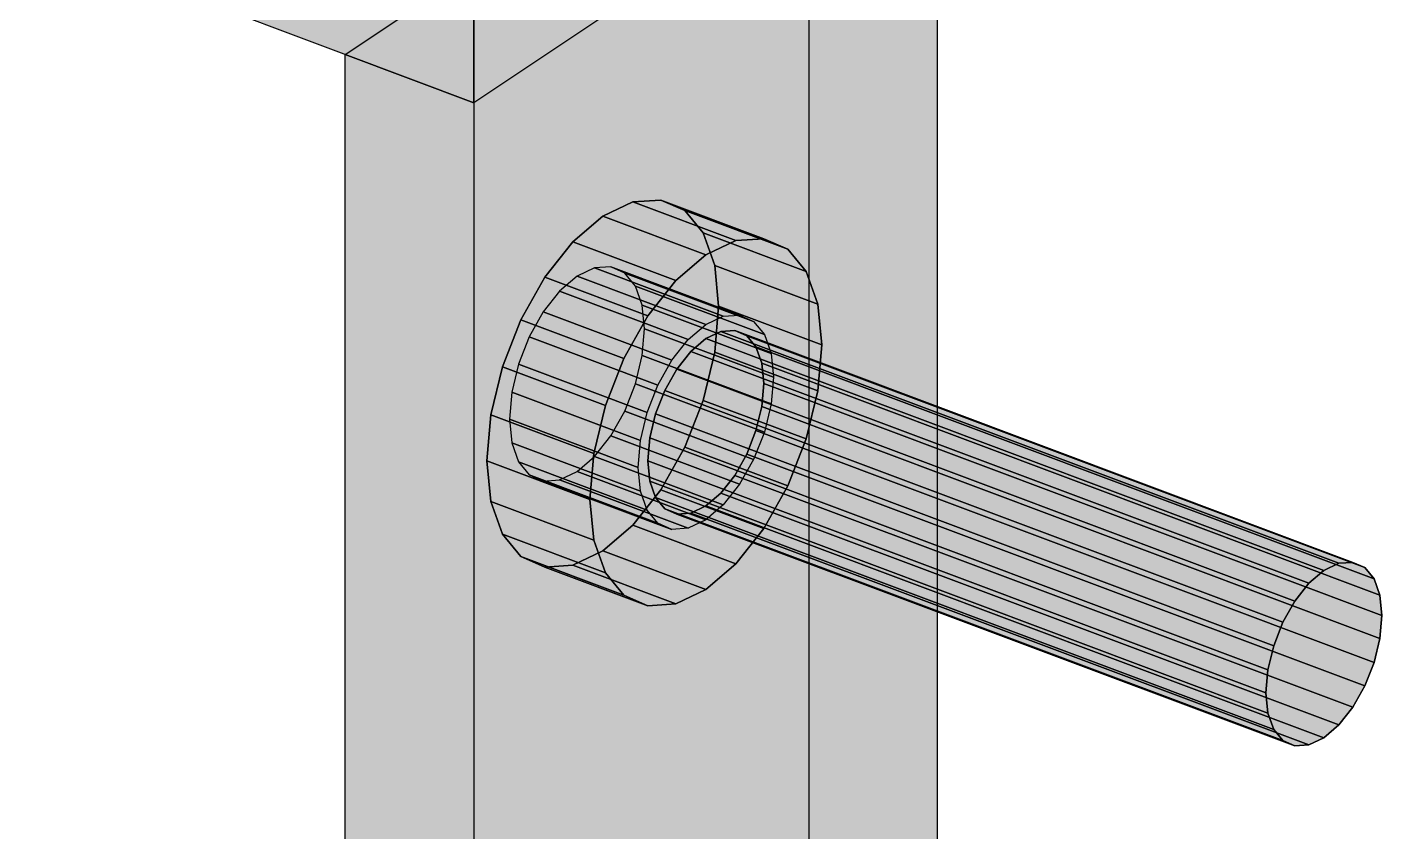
# Model space of a CAD drawing. Header units: millimetres. Extents: x 50 to 612415, y 2 to 4150.
# Drawn here: x 494158.6 to 494213.2, y 2883 to 2915.4 of the extents above; entities that cross this region are included whole.
import ezdxf

# ---------------------------------------------------------------- set-up
doc = ezdxf.new("R2010")
doc.units = ezdxf.units.MM
doc.layers.add('HATCH', color=8, linetype='Continuous', lineweight=9)
doc.layers.add('OUTLINE', color=7, linetype='Continuous', lineweight=25)

msp = doc.modelspace()

# ---------------------------------------------------------------- hatches: boundary and pattern name
at = {"layer": 'HATCH', "true_color": 0xacb1b5}
for points in [[(494176.634, 2912.354), (494114.418, 2935.685), (494114.418, 2941.298), (494176.634, 2917.967)], [(494190.114, 2926.742), (494190.114, 2865.003), (494195.298, 2863.059), (494195.298, 2924.797)], [(494171.449, 2852.56), (494171.449, 2914.298), (494176.634, 2912.354), (494176.634, 2850.616)]]:
    msp.add_hatch(color=253, dxfattribs=at).paths.add_polyline_path(points)
at = {"layer": 'HATCH', "true_color": 0xb7bcc0}
for points in [[(494159.585, 2925.73), (494176.634, 2912.354), (494114.418, 2935.685)], [(494171.449, 2914.298), (494190.114, 2926.742), (494195.298, 2924.797), (494176.634, 2912.354)], [(494159.585, 2925.73), (494160.431, 2925.316), (494176.634, 2912.354)], [(494160.431, 2925.316), (494161.464, 2925.025), (494176.634, 2912.354)], [(494161.464, 2925.025), (494162.611, 2924.878), (494176.634, 2912.354)], [(494162.611, 2924.878), (494195.298, 2924.797), (494176.634, 2912.354)]]:
    msp.add_hatch(color=9, dxfattribs=at).paths.add_polyline_path(points)
at = {"layer": 'HATCH', "true_color": 0xaaafb2}
for points in [[(494195.298, 2924.797), (494176.634, 2912.354), (494176.634, 2917.967), (494195.298, 2930.41)], [(494182.706, 2905.499), (494171.449, 2914.298), (494190.114, 2926.742)], [(494183.139, 2904.973), (494182.706, 2905.499), (494190.114, 2926.742)], [(494183.139, 2901.044), (494190.114, 2926.742), (494190.114, 2865.003)], [(494183.139, 2901.044), (494183.41, 2902.173), (494190.114, 2926.742)], [(494183.41, 2904.207), (494183.139, 2904.973), (494190.114, 2926.742)], [(494183.41, 2902.173), (494183.503, 2903.252), (494190.114, 2926.742)], [(494183.503, 2903.252), (494183.41, 2904.207), (494190.114, 2926.742)], [(494195.298, 2924.797), (494176.634, 2912.354), (494187.891, 2903.554)], [(494195.298, 2924.797), (494187.891, 2903.554), (494188.323, 2903.029)], [(494195.298, 2863.059), (494195.298, 2924.797), (494188.323, 2899.1)], [(494195.298, 2924.797), (494188.595, 2900.229), (494188.323, 2899.1)], [(494195.298, 2924.797), (494188.323, 2903.029), (494188.595, 2902.263)], [(494195.298, 2924.797), (494188.688, 2901.308), (494188.595, 2900.229)], [(494195.298, 2924.797), (494188.595, 2902.263), (494188.688, 2901.308)], [(494178.152, 2900.701), (494171.449, 2852.56), (494171.449, 2914.298)], [(494182.706, 2905.499), (494182.142, 2905.747), (494171.449, 2914.298)], [(494182.142, 2905.747), (494181.486, 2905.702), (494171.449, 2914.298)], [(494181.486, 2905.702), (494180.781, 2905.366), (494171.449, 2914.298)], [(494180.781, 2905.366), (494180.077, 2904.763), (494171.449, 2914.298)], [(494180.077, 2904.763), (494179.42, 2903.932), (494171.449, 2914.298)], [(494179.42, 2903.932), (494178.857, 2902.932), (494171.449, 2914.298)], [(494178.424, 2901.83), (494178.152, 2900.701), (494171.449, 2914.298)], [(494178.857, 2902.932), (494178.424, 2901.83), (494171.449, 2914.298)], [(494176.634, 2912.354), (494176.634, 2850.616), (494183.337, 2898.757)], [(494176.634, 2912.354), (494187.327, 2903.803), (494187.891, 2903.554)], [(494176.634, 2912.354), (494186.67, 2903.758), (494187.327, 2903.803)], [(494176.634, 2912.354), (494185.966, 2903.422), (494186.67, 2903.758)], [(494176.634, 2912.354), (494185.261, 2902.818), (494185.966, 2903.422)], [(494176.634, 2912.354), (494184.605, 2901.988), (494185.261, 2902.818)], [(494176.634, 2912.354), (494184.041, 2900.988), (494184.605, 2901.988)], [(494176.634, 2912.354), (494183.337, 2898.757), (494183.609, 2899.886)], [(494176.634, 2912.354), (494183.609, 2899.886), (494184.041, 2900.988)], [(494181.818, 2907.784), (494183.026, 2908.359), (494185.859, 2900.375)], [(494183.026, 2908.359), (494184.151, 2908.437), (494185.859, 2900.375)], [(494184.151, 2908.437), (494185.118, 2908.011), (494185.859, 2900.375)], [(494180.61, 2906.749), (494181.818, 2907.784), (494185.859, 2900.375)], [(494185.118, 2908.011), (494185.859, 2907.11), (494185.859, 2900.375)], [(494179.485, 2905.326), (494180.61, 2906.749), (494185.859, 2900.375)], [(494185.859, 2907.11), (494186.325, 2905.796), (494185.859, 2900.375)], [(494190.007, 2898.82), (494187.174, 2906.804), (494185.966, 2906.228)], [(494190.007, 2898.82), (494188.299, 2906.881), (494187.174, 2906.804)], [(494190.007, 2898.82), (494189.265, 2906.455), (494188.299, 2906.881)], [(494190.007, 2898.82), (494185.966, 2906.228), (494184.758, 2905.194)], [(494190.007, 2898.82), (494190.007, 2905.555), (494189.265, 2906.455)], [(494186.325, 2905.796), (494186.484, 2904.159), (494185.859, 2900.375)], [(494190.007, 2898.82), (494190.473, 2904.241), (494190.007, 2905.555)], [(494178.519, 2903.611), (494179.485, 2905.326), (494185.859, 2900.375)], [(494190.007, 2898.82), (494184.758, 2905.194), (494183.633, 2903.77)], [(494186.484, 2904.159), (494186.325, 2902.31), (494185.859, 2900.375)], [(494190.007, 2898.82), (494190.632, 2902.604), (494190.473, 2904.241)], [(494177.777, 2901.722), (494178.519, 2903.611), (494185.859, 2900.375)], [(494190.007, 2898.82), (494183.633, 2903.77), (494182.666, 2902.056)], [(494185.362, 2902.343), (494185.966, 2902.861), (494187.986, 2899.156)], [(494185.966, 2902.861), (494186.57, 2903.148), (494187.986, 2899.156)], [(494186.57, 2903.148), (494187.132, 2903.187), (494187.986, 2899.156)], [(494187.132, 2903.187), (494187.616, 2902.974), (494187.986, 2899.156)], [(494187.616, 2902.974), (494187.986, 2902.524), (494187.986, 2899.156)], [(494184.799, 2901.632), (494185.362, 2902.343), (494187.986, 2899.156)], [(494187.986, 2902.524), (494188.22, 2901.867), (494187.986, 2899.156)], [(494190.007, 2898.82), (494190.473, 2900.755), (494190.632, 2902.604)], [(494177.311, 2899.787), (494177.777, 2901.722), (494185.859, 2900.375)], [(494190.007, 2898.82), (494182.666, 2902.056), (494181.925, 2900.167)], [(494188.22, 2901.867), (494188.299, 2901.048), (494187.986, 2899.156)], [(494184.316, 2900.774), (494184.799, 2901.632), (494187.986, 2899.156)], [(494178.152, 2900.701), (494178.059, 2899.623), (494171.449, 2852.56)], [(494182.706, 2899.942), (494183.139, 2901.044), (494190.114, 2865.003)], [(494183.945, 2899.83), (494184.316, 2900.774), (494187.986, 2899.156)], [(494188.299, 2901.048), (494188.22, 2900.124), (494187.986, 2899.156)], [(494177.311, 2896.301), (494177.152, 2897.938), (494185.859, 2900.375)], [(494177.152, 2897.938), (494177.311, 2899.787), (494185.859, 2900.375)], [(494177.777, 2894.987), (494177.311, 2896.301), (494185.859, 2900.375)], [(494178.519, 2894.086), (494177.777, 2894.987), (494185.859, 2900.375)], [(494179.485, 2893.66), (494178.519, 2894.086), (494185.859, 2900.375)], [(494180.61, 2893.738), (494179.485, 2893.66), (494185.859, 2900.375)], [(494181.818, 2894.313), (494180.61, 2893.738), (494185.859, 2900.375)], [(494190.007, 2898.82), (494181.925, 2900.167), (494181.459, 2898.231)], [(494183.026, 2895.348), (494181.818, 2894.313), (494185.859, 2900.375)], [(494184.151, 2896.771), (494183.026, 2895.348), (494185.859, 2900.375)], [(494185.118, 2898.486), (494184.151, 2896.771), (494185.859, 2900.375)], [(494171.449, 2852.56), (494178.059, 2899.623), (494178.152, 2898.668)], [(494182.142, 2898.942), (494182.706, 2899.942), (494190.114, 2865.003)], [(494183.712, 2898.862), (494183.945, 2899.83), (494187.986, 2899.156)], [(494183.712, 2897.119), (494183.633, 2897.938), (494187.986, 2899.156)], [(494183.633, 2897.938), (494183.712, 2898.862), (494187.986, 2899.156)], [(494183.945, 2896.462), (494183.712, 2897.119), (494187.986, 2899.156)], [(494184.316, 2896.012), (494183.945, 2896.462), (494187.986, 2899.156)], [(494184.799, 2895.799), (494184.316, 2896.012), (494187.986, 2899.156)], [(494185.362, 2895.838), (494184.799, 2895.799), (494187.986, 2899.156)], [(494185.966, 2896.126), (494185.362, 2895.838), (494187.986, 2899.156)], [(494186.57, 2896.643), (494185.966, 2896.126), (494187.986, 2899.156)], [(494187.132, 2897.354), (494186.57, 2896.643), (494187.986, 2899.156)], [(494187.616, 2898.212), (494187.132, 2897.354), (494187.986, 2899.156)], [(494195.298, 2863.059), (494188.323, 2899.1), (494187.891, 2897.998)], [(494178.059, 2870.437), (494171.449, 2852.56), (494178.152, 2898.668)], [(494176.634, 2850.616), (494183.244, 2897.678), (494183.337, 2898.757)], [(494178.152, 2871.516), (494178.059, 2870.437), (494178.152, 2898.668)], [(494183.41, 2875.022), (494183.139, 2875.788), (494178.152, 2898.668)], [(494183.139, 2875.788), (494182.706, 2876.313), (494178.152, 2898.668)], [(494182.706, 2876.313), (494182.142, 2876.562), (494178.152, 2898.668)], [(494182.142, 2876.562), (494181.486, 2876.517), (494178.152, 2898.668)], [(494181.486, 2876.517), (494180.781, 2876.181), (494178.152, 2898.668)], [(494180.781, 2876.181), (494180.077, 2875.577), (494178.152, 2898.668)], [(494180.077, 2875.577), (494179.42, 2874.747), (494178.152, 2898.668)], [(494179.42, 2874.747), (494178.857, 2873.747), (494178.152, 2898.668)], [(494178.424, 2872.645), (494178.152, 2871.516), (494178.152, 2898.668)], [(494178.857, 2873.747), (494178.424, 2872.645), (494178.152, 2898.668)], [(494183.41, 2875.022), (494178.152, 2898.668), (494178.424, 2897.901)], [(494190.007, 2898.82), (494181.3, 2896.382), (494181.459, 2894.745)], [(494190.007, 2898.82), (494181.459, 2898.231), (494181.3, 2896.382)], [(494190.007, 2898.82), (494181.459, 2894.745), (494181.925, 2893.432)], [(494181.486, 2898.112), (494182.142, 2898.942), (494190.114, 2865.003)], [(494190.007, 2898.82), (494181.925, 2893.432), (494182.666, 2892.531)], [(494190.007, 2898.82), (494182.666, 2892.531), (494183.633, 2892.105)], [(494190.007, 2898.82), (494183.633, 2892.105), (494184.758, 2892.182)], [(494190.007, 2898.82), (494184.758, 2892.182), (494185.966, 2892.758)], [(494190.007, 2898.82), (494185.966, 2892.758), (494187.174, 2893.793)], [(494190.007, 2898.82), (494187.174, 2893.793), (494188.299, 2895.216)], [(494190.007, 2898.82), (494188.299, 2895.216), (494189.265, 2896.93)], [(494183.41, 2875.022), (494178.424, 2897.901), (494178.857, 2897.376)], [(494180.781, 2897.509), (494181.486, 2898.112), (494190.114, 2865.003)], [(494195.298, 2863.059), (494187.891, 2897.998), (494187.327, 2896.998)], [(494183.337, 2896.723), (494183.244, 2897.678), (494176.634, 2850.616)], [(494183.41, 2875.022), (494178.857, 2897.376), (494190.114, 2865.003)], [(494178.857, 2897.376), (494179.42, 2897.128), (494190.114, 2865.003)], [(494180.077, 2897.173), (494180.781, 2897.509), (494190.114, 2865.003)], [(494179.42, 2897.128), (494180.077, 2897.173), (494190.114, 2865.003)], [(494195.298, 2863.059), (494187.327, 2896.998), (494186.67, 2896.168)], [(494183.337, 2896.723), (494176.634, 2850.616), (494183.244, 2868.493)], [(494183.337, 2896.723), (494183.244, 2868.493), (494183.337, 2869.572)], [(494183.337, 2896.723), (494188.323, 2873.844), (494188.595, 2873.077)], [(494183.337, 2896.723), (494187.891, 2874.369), (494188.323, 2873.844)], [(494183.337, 2896.723), (494187.327, 2874.618), (494187.891, 2874.369)], [(494183.337, 2896.723), (494186.67, 2874.572), (494187.327, 2874.618)], [(494183.337, 2896.723), (494185.966, 2874.237), (494186.67, 2874.572)], [(494183.337, 2896.723), (494185.261, 2873.633), (494185.966, 2874.237)], [(494183.337, 2896.723), (494184.605, 2872.803), (494185.261, 2873.633)], [(494183.337, 2896.723), (494184.041, 2871.803), (494184.605, 2872.803)], [(494183.337, 2896.723), (494183.337, 2869.572), (494183.609, 2870.701)], [(494183.337, 2896.723), (494183.609, 2870.701), (494184.041, 2871.803)], [(494183.609, 2895.957), (494183.337, 2896.723), (494188.595, 2873.077)], [(494184.041, 2895.432), (494183.609, 2895.957), (494188.595, 2873.077)], [(494195.298, 2863.059), (494186.67, 2896.168), (494185.966, 2895.564)], [(494195.298, 2863.059), (494184.041, 2895.432), (494188.595, 2873.077)], [(494195.298, 2863.059), (494184.605, 2895.183), (494184.041, 2895.432)], [(494195.298, 2863.059), (494185.261, 2895.229), (494184.605, 2895.183)], [(494195.298, 2863.059), (494185.966, 2895.564), (494185.261, 2895.229)], [(494212.873, 2889.824), (494210.852, 2893.528), (494210.248, 2893.011)], [(494212.873, 2889.824), (494211.456, 2893.816), (494210.852, 2893.528)], [(494212.873, 2889.824), (494212.019, 2893.855), (494211.456, 2893.816)], [(494212.873, 2889.824), (494212.502, 2893.642), (494212.019, 2893.855)], [(494212.873, 2889.824), (494212.873, 2893.191), (494212.502, 2893.642)], [(494212.873, 2889.824), (494210.248, 2893.011), (494209.686, 2892.299)], [(494212.873, 2889.824), (494213.106, 2892.535), (494212.873, 2893.191)], [(494212.873, 2889.824), (494213.185, 2891.716), (494213.106, 2892.535)], [(494212.873, 2889.824), (494209.686, 2892.299), (494209.203, 2891.442)], [(494212.873, 2889.824), (494209.203, 2891.442), (494208.832, 2890.497)], [(494212.873, 2889.824), (494213.106, 2890.792), (494213.185, 2891.716)], [(494212.873, 2889.824), (494208.832, 2890.497), (494208.599, 2889.53)], [(494212.873, 2889.824), (494208.519, 2888.605), (494208.599, 2887.787)], [(494212.873, 2889.824), (494208.599, 2889.53), (494208.519, 2888.605)], [(494212.873, 2889.824), (494208.599, 2887.787), (494208.832, 2887.13)], [(494212.873, 2889.824), (494208.832, 2887.13), (494209.203, 2886.68)], [(494212.873, 2889.824), (494209.203, 2886.68), (494209.686, 2886.467)], [(494212.873, 2889.824), (494209.686, 2886.467), (494210.248, 2886.505)], [(494212.873, 2889.824), (494210.248, 2886.505), (494210.852, 2886.793)], [(494212.873, 2889.824), (494210.852, 2886.793), (494211.456, 2887.31)], [(494212.873, 2889.824), (494211.456, 2887.31), (494212.019, 2888.022)], [(494212.873, 2889.824), (494212.019, 2888.022), (494212.502, 2888.879)]]:
    msp.add_hatch(color=253, dxfattribs=at).paths.add_polyline_path(points)
at = {"layer": 'HATCH', "true_color": 0xb5bbbf}
for points in [[(494183.026, 2908.359), (494181.818, 2907.784), (494185.966, 2906.228), (494187.174, 2906.804)], [(494181.486, 2905.702), (494180.781, 2905.366), (494185.966, 2903.422), (494186.67, 2903.758)], [(494186.57, 2903.148), (494185.966, 2902.861), (494210.852, 2893.528), (494211.456, 2893.816)], [(494180.077, 2897.173), (494180.781, 2897.509), (494185.966, 2895.564), (494185.261, 2895.229)], [(494185.362, 2895.838), (494185.966, 2896.126), (494210.852, 2886.793), (494210.248, 2886.505)], [(494180.61, 2893.738), (494181.818, 2894.313), (494185.966, 2892.758), (494184.758, 2892.182)]]:
    msp.add_hatch(color=9, dxfattribs=at).paths.add_polyline_path(points)
at = {"layer": 'HATCH', "true_color": 0xb2b7bb}
for points in [[(494184.151, 2908.437), (494183.026, 2908.359), (494187.174, 2906.804), (494188.299, 2906.881)], [(494182.142, 2905.747), (494181.486, 2905.702), (494186.67, 2903.758), (494187.327, 2903.803)], [(494187.132, 2903.187), (494186.57, 2903.148), (494211.456, 2893.816), (494212.019, 2893.855)], [(494179.42, 2897.128), (494180.077, 2897.173), (494185.261, 2895.229), (494184.605, 2895.183)], [(494184.799, 2895.799), (494185.362, 2895.838), (494210.248, 2886.505), (494209.686, 2886.467)], [(494179.485, 2893.66), (494180.61, 2893.738), (494184.758, 2892.182), (494183.633, 2892.105)]]:
    msp.add_hatch(color=9, dxfattribs=at).paths.add_polyline_path(points)
at = {"layer": 'HATCH', "true_color": 0xadb2b6}
for points in [[(494185.118, 2908.011), (494184.151, 2908.437), (494188.299, 2906.881), (494189.265, 2906.455)], [(494182.706, 2905.499), (494182.142, 2905.747), (494187.327, 2903.803), (494187.891, 2903.554)], [(494187.616, 2902.974), (494187.132, 2903.187), (494212.019, 2893.855), (494212.502, 2893.642)], [(494178.857, 2897.376), (494179.42, 2897.128), (494184.605, 2895.183), (494184.041, 2895.432)], [(494184.316, 2896.012), (494184.799, 2895.799), (494209.686, 2886.467), (494209.203, 2886.68)], [(494178.519, 2894.086), (494179.485, 2893.66), (494183.633, 2892.105), (494182.666, 2892.531)]]:
    msp.add_hatch(color=253, dxfattribs=at).paths.add_polyline_path(points)
at = {"layer": 'HATCH', "true_color": 0xb8bdc1}
for points in [[(494181.818, 2907.784), (494180.61, 2906.749), (494184.758, 2905.194), (494185.966, 2906.228)], [(494180.781, 2905.366), (494180.077, 2904.763), (494185.261, 2902.818), (494185.966, 2903.422)], [(494185.966, 2902.861), (494185.362, 2902.343), (494210.248, 2893.011), (494210.852, 2893.528)], [(494180.781, 2897.509), (494181.486, 2898.112), (494186.67, 2896.168), (494185.966, 2895.564)], [(494185.966, 2896.126), (494186.57, 2896.643), (494211.456, 2887.31), (494210.852, 2886.793)], [(494181.818, 2894.313), (494183.026, 2895.348), (494187.174, 2893.793), (494185.966, 2892.758)]]:
    msp.add_hatch(color=9, dxfattribs=at).paths.add_polyline_path(points)
at = {"layer": 'HATCH', "true_color": 0xa8adb0}
for points in [[(494185.859, 2907.11), (494185.118, 2908.011), (494189.265, 2906.455), (494190.007, 2905.555)], [(494183.139, 2904.973), (494182.706, 2905.499), (494187.891, 2903.554), (494188.323, 2903.029)], [(494187.986, 2902.524), (494187.616, 2902.974), (494212.502, 2893.642), (494212.873, 2893.191)], [(494178.424, 2897.901), (494178.857, 2897.376), (494184.041, 2895.432), (494183.609, 2895.957)], [(494183.945, 2896.462), (494184.316, 2896.012), (494209.203, 2886.68), (494208.832, 2887.13)], [(494177.777, 2894.987), (494178.519, 2894.086), (494182.666, 2892.531), (494181.925, 2893.432)]]:
    msp.add_hatch(color=253, dxfattribs=at).paths.add_polyline_path(points)
at = {"layer": 'HATCH', "true_color": 0xb9bec2}
for points in [[(494180.61, 2906.749), (494179.485, 2905.326), (494183.633, 2903.77), (494184.758, 2905.194)], [(494180.077, 2904.763), (494179.42, 2903.932), (494184.605, 2901.988), (494185.261, 2902.818)], [(494185.362, 2902.343), (494184.799, 2901.632), (494209.686, 2892.299), (494210.248, 2893.011)], [(494181.486, 2898.112), (494182.142, 2898.942), (494187.327, 2896.998), (494186.67, 2896.168)], [(494186.57, 2896.643), (494187.132, 2897.354), (494212.019, 2888.022), (494211.456, 2887.31)], [(494183.026, 2895.348), (494184.151, 2896.771), (494188.299, 2895.216), (494187.174, 2893.793)]]:
    msp.add_hatch(color=9, dxfattribs=at).paths.add_polyline_path(points)
at = {"layer": 'HATCH', "true_color": 0xa4a9ac}
for points in [[(494186.325, 2905.796), (494185.859, 2907.11), (494190.007, 2905.555), (494190.473, 2904.241)], [(494183.41, 2904.207), (494183.139, 2904.973), (494188.323, 2903.029), (494188.595, 2902.263)], [(494188.22, 2901.867), (494187.986, 2902.524), (494212.873, 2893.191), (494213.106, 2892.535)], [(494178.152, 2898.668), (494178.424, 2897.901), (494183.609, 2895.957), (494183.337, 2896.723)], [(494183.712, 2897.119), (494183.945, 2896.462), (494208.832, 2887.13), (494208.599, 2887.787)], [(494177.311, 2896.301), (494177.777, 2894.987), (494181.925, 2893.432), (494181.459, 2894.745)]]:
    msp.add_hatch(color=253, dxfattribs=at).paths.add_polyline_path(points)
at = {"layer": 'HATCH', "true_color": 0xa9afb2}
for points in [[(494186.484, 2904.159), (494186.325, 2905.796), (494190.473, 2904.241), (494190.632, 2902.604)], [(494183.503, 2903.252), (494183.41, 2904.207), (494188.595, 2902.263), (494188.688, 2901.308)], [(494188.299, 2901.048), (494188.22, 2901.867), (494213.106, 2892.535), (494213.185, 2891.716)], [(494178.059, 2899.623), (494178.152, 2898.668), (494183.337, 2896.723), (494183.244, 2897.678)], [(494177.152, 2897.938), (494177.311, 2896.301), (494181.459, 2894.745), (494181.3, 2896.382)], [(494183.633, 2897.938), (494183.712, 2897.119), (494208.599, 2887.787), (494208.519, 2888.605)]]:
    msp.add_hatch(color=253, dxfattribs=at).paths.add_polyline_path(points)
at = {"layer": 'HATCH', "true_color": 0xb8bec2}
for points in [[(494179.485, 2905.326), (494178.519, 2903.611), (494182.666, 2902.056), (494183.633, 2903.77)], [(494179.42, 2903.932), (494178.857, 2902.932), (494184.041, 2900.988), (494184.605, 2901.988)], [(494184.799, 2901.632), (494184.316, 2900.774), (494209.203, 2891.442), (494209.686, 2892.299)], [(494182.142, 2898.942), (494182.706, 2899.942), (494187.891, 2897.998), (494187.327, 2896.998)], [(494184.151, 2896.771), (494185.118, 2898.486), (494189.265, 2896.93), (494188.299, 2895.216)], [(494187.132, 2897.354), (494187.616, 2898.212), (494212.502, 2888.879), (494212.019, 2888.022)]]:
    msp.add_hatch(color=9, dxfattribs=at).paths.add_polyline_path(points)
at = {"layer": 'HATCH', "true_color": 0xaeb4b8}
for points in [[(494186.325, 2902.31), (494186.484, 2904.159), (494190.632, 2902.604), (494190.473, 2900.755)], [(494183.41, 2902.173), (494183.503, 2903.252), (494188.688, 2901.308), (494188.595, 2900.229)], [(494178.152, 2900.701), (494178.059, 2899.623), (494183.244, 2897.678), (494183.337, 2898.757)], [(494188.22, 2900.124), (494188.299, 2901.048), (494213.185, 2891.716), (494213.106, 2890.792)], [(494177.311, 2899.787), (494177.152, 2897.938), (494181.3, 2896.382), (494181.459, 2898.231)], [(494183.712, 2898.862), (494183.633, 2897.938), (494208.519, 2888.605), (494208.599, 2889.53)]]:
    msp.add_hatch(color=253, dxfattribs=at).paths.add_polyline_path(points)
at = {"layer": 'HATCH', "true_color": 0xb6bcc0}
for points in [[(494178.519, 2903.611), (494177.777, 2901.722), (494181.925, 2900.167), (494182.666, 2902.056)], [(494178.857, 2902.932), (494178.424, 2901.83), (494183.609, 2899.886), (494184.041, 2900.988)], [(494182.706, 2899.942), (494183.139, 2901.044), (494188.323, 2899.1), (494187.891, 2897.998)], [(494184.316, 2900.774), (494183.945, 2899.83), (494208.832, 2890.497), (494209.203, 2891.442)], [(494185.118, 2898.486), (494185.859, 2900.375), (494190.007, 2898.82), (494189.265, 2896.93)], [(494187.616, 2898.212), (494187.986, 2899.156), (494212.873, 2889.824), (494212.502, 2888.879)]]:
    msp.add_hatch(color=9, dxfattribs=at).paths.add_polyline_path(points)
at = {"layer": 'HATCH', "true_color": 0xb3b8bc}
for points in [[(494185.859, 2900.375), (494186.325, 2902.31), (494190.473, 2900.755), (494190.007, 2898.82)], [(494177.777, 2901.722), (494177.311, 2899.787), (494181.459, 2898.231), (494181.925, 2900.167)], [(494178.424, 2901.83), (494178.152, 2900.701), (494183.337, 2898.757), (494183.609, 2899.886)], [(494183.139, 2901.044), (494183.41, 2902.173), (494188.595, 2900.229), (494188.323, 2899.1)], [(494187.986, 2899.156), (494188.22, 2900.124), (494213.106, 2890.792), (494212.873, 2889.824)], [(494183.945, 2899.83), (494183.712, 2898.862), (494208.599, 2889.53), (494208.832, 2890.497)]]:
    msp.add_hatch(color=9, dxfattribs=at).paths.add_polyline_path(points)

# ---------------------------------------------------------------- linework, layer by layer
at = {"layer": 'OUTLINE', "color": 139, "true_color": 0x42544a}
for p, q in [((494176.634, 2912.354), (494114.418, 2935.685)), ((494176.634, 2912.354), (494114.418, 2935.685)), ((494171.449, 2914.298), (494190.114, 2926.742)), ((494171.449, 2914.298), (494190.114, 2926.742)), ((494190.114, 2926.742), (494190.114, 2865.003)), ((494190.114, 2926.742), (494190.114, 2865.003)), ((494195.298, 2924.797), (494176.634, 2912.354)), ((494195.298, 2924.797), (494176.634, 2912.354)), ((494195.298, 2924.797), (494176.634, 2912.354)), ((494195.298, 2924.797), (494176.634, 2912.354)), ((494195.298, 2863.059), (494195.298, 2924.797)), ((494195.298, 2863.059), (494195.298, 2924.797)), ((494176.634, 2917.967), (494176.634, 2912.354)), ((494176.634, 2912.354), (494176.634, 2917.967)), ((494171.449, 2852.56), (494171.449, 2914.298)), ((494171.449, 2852.56), (494171.449, 2914.298)), ((494171.449, 2914.298), (494176.634, 2912.354)), ((494176.634, 2912.354), (494171.449, 2914.298)), ((494176.634, 2912.354), (494176.634, 2850.616)), ((494176.634, 2912.354), (494176.634, 2850.616)), ((494181.818, 2907.784), (494183.026, 2908.359)), ((494183.026, 2908.359), (494181.818, 2907.784)), ((494183.026, 2908.359), (494184.151, 2908.437)), ((494184.151, 2908.437), (494183.026, 2908.359)), ((494183.026, 2908.359), (494187.174, 2906.804)), ((494187.174, 2906.804), (494183.026, 2908.359)), ((494184.151, 2908.437), (494185.118, 2908.011)), ((494185.118, 2908.011), (494184.151, 2908.437)), ((494184.151, 2908.437), (494188.299, 2906.881)), ((494188.299, 2906.881), (494184.151, 2908.437)), ((494180.61, 2906.749), (494181.818, 2907.784)), ((494181.818, 2907.784), (494180.61, 2906.749)), ((494181.818, 2907.784), (494185.966, 2906.228)), ((494185.966, 2906.228), (494181.818, 2907.784)), ((494185.118, 2908.011), (494185.859, 2907.11)), ((494185.859, 2907.11), (494185.118, 2908.011)), ((494185.118, 2908.011), (494189.265, 2906.455)), ((494189.265, 2906.455), (494185.118, 2908.011)), ((494179.485, 2905.326), (494180.61, 2906.749)), ((494180.61, 2906.749), (494179.485, 2905.326)), ((494180.61, 2906.749), (494184.758, 2905.194)), ((494184.758, 2905.194), (494180.61, 2906.749)), ((494185.859, 2907.11), (494186.325, 2905.796)), ((494186.325, 2905.796), (494185.859, 2907.11)), ((494185.859, 2907.11), (494190.007, 2905.555)), ((494190.007, 2905.555), (494185.859, 2907.11)), ((494187.174, 2906.804), (494185.966, 2906.228)), ((494185.966, 2906.228), (494187.174, 2906.804)), ((494188.299, 2906.881), (494187.174, 2906.804)), ((494187.174, 2906.804), (494188.299, 2906.881)), ((494189.265, 2906.455), (494188.299, 2906.881)), ((494188.299, 2906.881), (494189.265, 2906.455)), ((494185.966, 2906.228), (494184.758, 2905.194)), ((494184.758, 2905.194), (494185.966, 2906.228)), ((494190.007, 2905.555), (494189.265, 2906.455)), ((494189.265, 2906.455), (494190.007, 2905.555)), ((494181.486, 2905.702), (494180.781, 2905.366)), ((494181.486, 2905.702), (494180.781, 2905.366)), ((494182.142, 2905.747), (494181.486, 2905.702)), ((494182.142, 2905.747), (494181.486, 2905.702)), ((494181.486, 2905.702), (494186.67, 2903.758)), ((494186.67, 2903.758), (494181.486, 2905.702)), ((494182.706, 2905.499), (494182.142, 2905.747)), ((494182.142, 2905.747), (494187.327, 2903.803)), ((494187.327, 2903.803), (494182.142, 2905.747)), ((494182.706, 2905.499), (494182.142, 2905.747)), ((494183.139, 2904.973), (494182.706, 2905.499)), ((494183.139, 2904.973), (494182.706, 2905.499)), ((494182.706, 2905.499), (494187.891, 2903.554)), ((494187.891, 2903.554), (494182.706, 2905.499)), ((494186.325, 2905.796), (494186.484, 2904.159)), ((494186.484, 2904.159), (494186.325, 2905.796)), ((494186.325, 2905.796), (494190.473, 2904.241)), ((494190.473, 2904.241), (494186.325, 2905.796)), ((494190.007, 2905.555), (494190.473, 2904.241)), ((494190.473, 2904.241), (494190.007, 2905.555)), ((494178.519, 2903.611), (494179.485, 2905.326)), ((494179.485, 2905.326), (494178.519, 2903.611)), ((494179.485, 2905.326), (494183.633, 2903.77)), ((494183.633, 2903.77), (494179.485, 2905.326)), ((494180.781, 2905.366), (494180.077, 2904.763)), ((494180.781, 2905.366), (494180.077, 2904.763)), ((494180.781, 2905.366), (494185.966, 2903.422)), ((494185.966, 2903.422), (494180.781, 2905.366)), ((494183.41, 2904.207), (494183.139, 2904.973)), ((494183.41, 2904.207), (494183.139, 2904.973)), ((494183.139, 2904.973), (494188.323, 2903.029)), ((494188.323, 2903.029), (494183.139, 2904.973)), ((494184.758, 2905.194), (494183.633, 2903.77)), ((494183.633, 2903.77), (494184.758, 2905.194)), ((494180.077, 2904.763), (494179.42, 2903.932)), ((494180.077, 2904.763), (494179.42, 2903.932)), ((494180.077, 2904.763), (494185.261, 2902.818)), ((494185.261, 2902.818), (494180.077, 2904.763)), ((494179.42, 2903.932), (494178.857, 2902.932)), ((494179.42, 2903.932), (494178.857, 2902.932)), ((494179.42, 2903.932), (494184.605, 2901.988)), ((494184.605, 2901.988), (494179.42, 2903.932)), ((494183.503, 2903.252), (494183.41, 2904.207)), ((494183.503, 2903.252), (494183.41, 2904.207)), ((494183.41, 2904.207), (494188.595, 2902.263)), ((494188.595, 2902.263), (494183.41, 2904.207)), ((494186.484, 2904.159), (494186.325, 2902.31)), ((494186.325, 2902.31), (494186.484, 2904.159)), ((494186.484, 2904.159), (494190.632, 2902.604)), ((494190.632, 2902.604), (494186.484, 2904.159)), ((494190.473, 2904.241), (494190.632, 2902.604)), ((494190.632, 2902.604), (494190.473, 2904.241)), ((494177.777, 2901.722), (494178.519, 2903.611)), ((494178.519, 2903.611), (494177.777, 2901.722)), ((494178.519, 2903.611), (494182.666, 2902.056)), ((494182.666, 2902.056), (494178.519, 2903.611)), ((494183.633, 2903.77), (494182.666, 2902.056)), ((494182.666, 2902.056), (494183.633, 2903.77)), ((494185.261, 2902.818), (494185.966, 2903.422)), ((494185.261, 2902.818), (494185.966, 2903.422)), ((494185.966, 2903.422), (494186.67, 2903.758)), ((494185.966, 2903.422), (494186.67, 2903.758)), ((494186.67, 2903.758), (494187.327, 2903.803)), ((494186.67, 2903.758), (494187.327, 2903.803)), ((494187.327, 2903.803), (494187.891, 2903.554)), ((494187.327, 2903.803), (494187.891, 2903.554)), ((494187.891, 2903.554), (494188.323, 2903.029)), ((494187.891, 2903.554), (494188.323, 2903.029)), ((494178.857, 2902.932), (494178.424, 2901.83)), ((494178.857, 2902.932), (494178.424, 2901.83)), ((494178.857, 2902.932), (494184.041, 2900.988)), ((494184.041, 2900.988), (494178.857, 2902.932)), ((494183.41, 2902.173), (494183.503, 2903.252)), ((494183.41, 2902.173), (494183.503, 2903.252)), ((494183.503, 2903.252), (494188.688, 2901.308)), ((494188.688, 2901.308), (494183.503, 2903.252)), ((494184.605, 2901.988), (494185.261, 2902.818)), ((494184.605, 2901.988), (494185.261, 2902.818)), ((494185.362, 2902.343), (494185.966, 2902.861)), ((494185.966, 2902.861), (494185.362, 2902.343)), ((494185.966, 2902.861), (494186.57, 2903.148)), ((494186.57, 2903.148), (494185.966, 2902.861)), ((494185.966, 2902.861), (494210.852, 2893.528)), ((494210.852, 2893.528), (494185.966, 2902.861)), ((494186.57, 2903.148), (494187.132, 2903.187)), ((494187.132, 2903.187), (494186.57, 2903.148)), ((494186.57, 2903.148), (494211.456, 2893.816)), ((494211.456, 2893.816), (494186.57, 2903.148)), ((494187.132, 2903.187), (494187.616, 2902.974)), ((494187.616, 2902.974), (494187.132, 2903.187)), ((494187.132, 2903.187), (494212.019, 2893.855)), ((494212.019, 2893.855), (494187.132, 2903.187)), ((494187.616, 2902.974), (494187.986, 2902.524)), ((494187.986, 2902.524), (494187.616, 2902.974)), ((494187.616, 2902.974), (494212.502, 2893.642)), ((494212.502, 2893.642), (494187.616, 2902.974)), ((494188.323, 2903.029), (494188.595, 2902.263)), ((494188.323, 2903.029), (494188.595, 2902.263)), ((494184.799, 2901.632), (494185.362, 2902.343)), ((494185.362, 2902.343), (494184.799, 2901.632)), ((494185.362, 2902.343), (494210.248, 2893.011)), ((494210.248, 2893.011), (494185.362, 2902.343)), ((494186.325, 2902.31), (494185.859, 2900.375)), ((494185.859, 2900.375), (494186.325, 2902.31)), ((494186.325, 2902.31), (494190.473, 2900.755)), ((494190.473, 2900.755), (494186.325, 2902.31)), ((494187.986, 2902.524), (494188.22, 2901.867)), ((494188.22, 2901.867), (494187.986, 2902.524)), ((494187.986, 2902.524), (494212.873, 2893.191)), ((494212.873, 2893.191), (494187.986, 2902.524)), ((494188.595, 2902.263), (494188.688, 2901.308)), ((494188.595, 2902.263), (494188.688, 2901.308)), ((494190.632, 2902.604), (494190.473, 2900.755)), ((494190.473, 2900.755), (494190.632, 2902.604)), ((494177.311, 2899.787), (494177.777, 2901.722)), ((494177.777, 2901.722), (494177.311, 2899.787)), ((494181.925, 2900.167), (494177.777, 2901.722)), ((494177.777, 2901.722), (494181.925, 2900.167)), ((494178.424, 2901.83), (494178.152, 2900.701)), ((494178.424, 2901.83), (494178.152, 2900.701)), ((494183.609, 2899.886), (494178.424, 2901.83)), ((494178.424, 2901.83), (494183.609, 2899.886)), ((494182.666, 2902.056), (494181.925, 2900.167)), ((494181.925, 2900.167), (494182.666, 2902.056)), ((494183.139, 2901.044), (494183.41, 2902.173)), ((494183.139, 2901.044), (494183.41, 2902.173)), ((494183.41, 2902.173), (494188.595, 2900.229)), ((494188.595, 2900.229), (494183.41, 2902.173)), ((494184.041, 2900.988), (494184.605, 2901.988)), ((494184.041, 2900.988), (494184.605, 2901.988)), ((494188.22, 2901.867), (494188.299, 2901.048)), ((494188.299, 2901.048), (494188.22, 2901.867)), ((494188.22, 2901.867), (494213.106, 2892.535)), ((494213.106, 2892.535), (494188.22, 2901.867)), ((494184.316, 2900.774), (494184.799, 2901.632)), ((494184.799, 2901.632), (494184.316, 2900.774)), ((494184.799, 2901.632), (494209.686, 2892.299)), ((494209.686, 2892.299), (494184.799, 2901.632)), ((494188.688, 2901.308), (494188.595, 2900.229)), ((494188.688, 2901.308), (494188.595, 2900.229)), ((494178.152, 2900.701), (494178.059, 2899.623)), ((494178.152, 2900.701), (494178.059, 2899.623)), ((494183.337, 2898.757), (494178.152, 2900.701)), ((494178.152, 2900.701), (494183.337, 2898.757)), ((494182.706, 2899.942), (494183.139, 2901.044)), ((494182.706, 2899.942), (494183.139, 2901.044)), ((494183.139, 2901.044), (494188.323, 2899.1)), ((494188.323, 2899.1), (494183.139, 2901.044)), ((494183.609, 2899.886), (494184.041, 2900.988)), ((494183.609, 2899.886), (494184.041, 2900.988)), ((494183.945, 2899.83), (494184.316, 2900.774)), ((494184.316, 2900.774), (494183.945, 2899.83)), ((494184.316, 2900.774), (494209.203, 2891.442)), ((494209.203, 2891.442), (494184.316, 2900.774)), ((494188.299, 2901.048), (494188.22, 2900.124)), ((494188.22, 2900.124), (494188.299, 2901.048)), ((494188.299, 2901.048), (494213.185, 2891.716)), ((494213.185, 2891.716), (494188.299, 2901.048)), ((494190.473, 2900.755), (494190.007, 2898.82)), ((494190.007, 2898.82), (494190.473, 2900.755)), ((494181.925, 2900.167), (494181.459, 2898.231)), ((494181.459, 2898.231), (494181.925, 2900.167)), ((494185.859, 2900.375), (494185.118, 2898.486)), ((494185.118, 2898.486), (494185.859, 2900.375)), ((494185.859, 2900.375), (494190.007, 2898.82)), ((494190.007, 2898.82), (494185.859, 2900.375)), ((494188.22, 2900.124), (494187.986, 2899.156)), ((494187.986, 2899.156), (494188.22, 2900.124)), ((494188.22, 2900.124), (494213.106, 2890.792)), ((494213.106, 2890.792), (494188.22, 2900.124)), ((494188.595, 2900.229), (494188.323, 2899.1)), ((494188.595, 2900.229), (494188.323, 2899.1)), ((494177.152, 2897.938), (494177.311, 2899.787)), ((494177.311, 2899.787), (494177.152, 2897.938)), ((494181.459, 2898.231), (494177.311, 2899.787)), ((494177.311, 2899.787), (494181.459, 2898.231)), ((494178.059, 2899.623), (494178.152, 2898.668)), ((494178.059, 2899.623), (494178.152, 2898.668)), ((494183.244, 2897.678), (494178.059, 2899.623)), ((494178.059, 2899.623), (494183.244, 2897.678)), ((494182.142, 2898.942), (494182.706, 2899.942)), ((494182.142, 2898.942), (494182.706, 2899.942)), ((494187.891, 2897.998), (494182.706, 2899.942)), ((494182.706, 2899.942), (494187.891, 2897.998)), ((494183.337, 2898.757), (494183.609, 2899.886)), ((494183.337, 2898.757), (494183.609, 2899.886)), ((494183.712, 2898.862), (494183.945, 2899.83)), ((494183.945, 2899.83), (494183.712, 2898.862)), ((494208.832, 2890.497), (494183.945, 2899.83)), ((494183.945, 2899.83), (494208.832, 2890.497)), ((494187.986, 2899.156), (494187.616, 2898.212)), ((494187.616, 2898.212), (494187.986, 2899.156)), ((494188.323, 2899.1), (494187.891, 2897.998)), ((494188.323, 2899.1), (494187.891, 2897.998)), ((494187.986, 2899.156), (494212.873, 2889.824)), ((494212.873, 2889.824), (494187.986, 2899.156)), ((494178.152, 2898.668), (494178.424, 2897.901)), ((494178.152, 2898.668), (494178.424, 2897.901)), ((494183.337, 2896.723), (494178.152, 2898.668)), ((494178.152, 2898.668), (494183.337, 2896.723)), ((494181.486, 2898.112), (494182.142, 2898.942)), ((494181.486, 2898.112), (494182.142, 2898.942)), ((494187.327, 2896.998), (494182.142, 2898.942)), ((494182.142, 2898.942), (494187.327, 2896.998)), ((494183.244, 2897.678), (494183.337, 2898.757)), ((494183.244, 2897.678), (494183.337, 2898.757)), ((494183.633, 2897.938), (494183.712, 2898.862)), ((494183.712, 2898.862), (494183.633, 2897.938)), ((494208.599, 2889.53), (494183.712, 2898.862)), ((494183.712, 2898.862), (494208.599, 2889.53)), ((494185.118, 2898.486), (494184.151, 2896.771)), ((494184.151, 2896.771), (494185.118, 2898.486)), ((494189.265, 2896.93), (494185.118, 2898.486)), ((494185.118, 2898.486), (494189.265, 2896.93)), ((494190.007, 2898.82), (494189.265, 2896.93)), ((494189.265, 2896.93), (494190.007, 2898.82)), ((494177.311, 2896.301), (494177.152, 2897.938)), ((494177.152, 2897.938), (494177.311, 2896.301)), ((494181.3, 2896.382), (494177.152, 2897.938)), ((494177.152, 2897.938), (494181.3, 2896.382)), ((494178.424, 2897.901), (494178.857, 2897.376)), ((494178.424, 2897.901), (494178.857, 2897.376)), ((494183.609, 2895.957), (494178.424, 2897.901)), ((494178.424, 2897.901), (494183.609, 2895.957)), ((494180.781, 2897.509), (494181.486, 2898.112)), ((494180.781, 2897.509), (494181.486, 2898.112)), ((494181.459, 2898.231), (494181.3, 2896.382)), ((494181.3, 2896.382), (494181.459, 2898.231)), ((494186.67, 2896.168), (494181.486, 2898.112)), ((494181.486, 2898.112), (494186.67, 2896.168)), ((494183.712, 2897.119), (494183.633, 2897.938)), ((494183.633, 2897.938), (494183.712, 2897.119)), ((494208.519, 2888.605), (494183.633, 2897.938)), ((494183.633, 2897.938), (494208.519, 2888.605)), ((494187.616, 2898.212), (494187.132, 2897.354)), ((494187.132, 2897.354), (494187.616, 2898.212)), ((494187.891, 2897.998), (494187.327, 2896.998)), ((494187.891, 2897.998), (494187.327, 2896.998)), ((494212.502, 2888.879), (494187.616, 2898.212)), ((494187.616, 2898.212), (494212.502, 2888.879)), ((494178.857, 2897.376), (494179.42, 2897.128)), ((494178.857, 2897.376), (494179.42, 2897.128)), ((494184.041, 2895.432), (494178.857, 2897.376)), ((494178.857, 2897.376), (494184.041, 2895.432)), ((494180.077, 2897.173), (494180.781, 2897.509)), ((494180.077, 2897.173), (494180.781, 2897.509)), ((494185.966, 2895.564), (494180.781, 2897.509)), ((494180.781, 2897.509), (494185.966, 2895.564)), ((494183.337, 2896.723), (494183.244, 2897.678)), ((494183.337, 2896.723), (494183.244, 2897.678)), ((494187.132, 2897.354), (494186.57, 2896.643)), ((494186.57, 2896.643), (494187.132, 2897.354)), ((494212.019, 2888.022), (494187.132, 2897.354)), ((494187.132, 2897.354), (494212.019, 2888.022)), ((494179.42, 2897.128), (494180.077, 2897.173)), ((494179.42, 2897.128), (494180.077, 2897.173)), ((494184.605, 2895.183), (494179.42, 2897.128)), ((494179.42, 2897.128), (494184.605, 2895.183)), ((494185.261, 2895.229), (494180.077, 2897.173)), ((494180.077, 2897.173), (494185.261, 2895.229)), ((494184.151, 2896.771), (494183.026, 2895.348)), ((494183.026, 2895.348), (494184.151, 2896.771)), ((494183.945, 2896.462), (494183.712, 2897.119)), ((494183.712, 2897.119), (494183.945, 2896.462)), ((494208.599, 2887.787), (494183.712, 2897.119)), ((494183.712, 2897.119), (494208.599, 2887.787)), ((494188.299, 2895.216), (494184.151, 2896.771)), ((494184.151, 2896.771), (494188.299, 2895.216)), ((494187.327, 2896.998), (494186.67, 2896.168)), ((494187.327, 2896.998), (494186.67, 2896.168)), ((494189.265, 2896.93), (494188.299, 2895.216)), ((494188.299, 2895.216), (494189.265, 2896.93)), ((494177.777, 2894.987), (494177.311, 2896.301)), ((494177.311, 2896.301), (494177.777, 2894.987)), ((494181.459, 2894.745), (494177.311, 2896.301)), ((494177.311, 2896.301), (494181.459, 2894.745)), ((494181.3, 2896.382), (494181.459, 2894.745)), ((494181.459, 2894.745), (494181.3, 2896.382)), ((494183.609, 2895.957), (494183.337, 2896.723)), ((494183.609, 2895.957), (494183.337, 2896.723)), ((494184.316, 2896.012), (494183.945, 2896.462)), ((494183.945, 2896.462), (494184.316, 2896.012)), ((494208.832, 2887.13), (494183.945, 2896.462)), ((494183.945, 2896.462), (494208.832, 2887.13)), ((494186.57, 2896.643), (494185.966, 2896.126)), ((494185.966, 2896.126), (494186.57, 2896.643)), ((494211.456, 2887.31), (494186.57, 2896.643)), ((494186.57, 2896.643), (494211.456, 2887.31)), ((494184.041, 2895.432), (494183.609, 2895.957)), ((494184.041, 2895.432), (494183.609, 2895.957)), ((494184.799, 2895.799), (494184.316, 2896.012)), ((494184.316, 2896.012), (494184.799, 2895.799)), ((494209.203, 2886.68), (494184.316, 2896.012)), ((494184.316, 2896.012), (494209.203, 2886.68)), ((494185.362, 2895.838), (494184.799, 2895.799)), ((494184.799, 2895.799), (494185.362, 2895.838)), ((494209.686, 2886.467), (494184.799, 2895.799)), ((494184.799, 2895.799), (494209.686, 2886.467)), ((494185.966, 2896.126), (494185.362, 2895.838)), ((494185.362, 2895.838), (494185.966, 2896.126)), ((494210.248, 2886.505), (494185.362, 2895.838)), ((494185.362, 2895.838), (494210.248, 2886.505)), ((494186.67, 2896.168), (494185.966, 2895.564)), ((494186.67, 2896.168), (494185.966, 2895.564)), ((494210.852, 2886.793), (494185.966, 2896.126)), ((494185.966, 2896.126), (494210.852, 2886.793)), ((494183.026, 2895.348), (494181.818, 2894.313)), ((494181.818, 2894.313), (494183.026, 2895.348)), ((494187.174, 2893.793), (494183.026, 2895.348)), ((494183.026, 2895.348), (494187.174, 2893.793)), ((494184.605, 2895.183), (494184.041, 2895.432)), ((494184.605, 2895.183), (494184.041, 2895.432)), ((494185.261, 2895.229), (494184.605, 2895.183)), ((494185.261, 2895.229), (494184.605, 2895.183)), ((494185.966, 2895.564), (494185.261, 2895.229)), ((494185.966, 2895.564), (494185.261, 2895.229)), ((494188.299, 2895.216), (494187.174, 2893.793)), ((494187.174, 2893.793), (494188.299, 2895.216)), ((494178.519, 2894.086), (494177.777, 2894.987)), ((494177.777, 2894.987), (494178.519, 2894.086)), ((494181.925, 2893.432), (494177.777, 2894.987)), ((494177.777, 2894.987), (494181.925, 2893.432)), ((494181.459, 2894.745), (494181.925, 2893.432)), ((494181.925, 2893.432), (494181.459, 2894.745)), ((494179.485, 2893.66), (494178.519, 2894.086)), ((494178.519, 2894.086), (494179.485, 2893.66)), ((494182.666, 2892.531), (494178.519, 2894.086)), ((494178.519, 2894.086), (494182.666, 2892.531)), ((494181.818, 2894.313), (494180.61, 2893.738)), ((494180.61, 2893.738), (494181.818, 2894.313)), ((494185.966, 2892.758), (494181.818, 2894.313)), ((494181.818, 2894.313), (494185.966, 2892.758)), ((494180.61, 2893.738), (494179.485, 2893.66)), ((494179.485, 2893.66), (494180.61, 2893.738)), ((494183.633, 2892.105), (494179.485, 2893.66)), ((494179.485, 2893.66), (494183.633, 2892.105)), ((494184.758, 2892.182), (494180.61, 2893.738)), ((494180.61, 2893.738), (494184.758, 2892.182)), ((494187.174, 2893.793), (494185.966, 2892.758)), ((494185.966, 2892.758), (494187.174, 2893.793)), ((494210.248, 2893.011), (494210.852, 2893.528)), ((494210.852, 2893.528), (494210.248, 2893.011)), ((494210.852, 2893.528), (494211.456, 2893.816)), ((494211.456, 2893.816), (494210.852, 2893.528)), ((494211.456, 2893.816), (494212.019, 2893.855)), ((494212.019, 2893.855), (494211.456, 2893.816)), ((494212.019, 2893.855), (494212.502, 2893.642)), ((494212.502, 2893.642), (494212.019, 2893.855)), ((494212.502, 2893.642), (494212.873, 2893.191)), ((494212.873, 2893.191), (494212.502, 2893.642)), ((494181.925, 2893.432), (494182.666, 2892.531)), ((494182.666, 2892.531), (494181.925, 2893.432)), ((494209.686, 2892.299), (494210.248, 2893.011)), ((494210.248, 2893.011), (494209.686, 2892.299)), ((494212.873, 2893.191), (494213.106, 2892.535)), ((494213.106, 2892.535), (494212.873, 2893.191)), ((494182.666, 2892.531), (494183.633, 2892.105)), ((494183.633, 2892.105), (494182.666, 2892.531)), ((494185.966, 2892.758), (494184.758, 2892.182)), ((494184.758, 2892.182), (494185.966, 2892.758)), ((494213.106, 2892.535), (494213.185, 2891.716)), ((494213.185, 2891.716), (494213.106, 2892.535)), ((494183.633, 2892.105), (494184.758, 2892.182)), ((494184.758, 2892.182), (494183.633, 2892.105)), ((494209.203, 2891.442), (494209.686, 2892.299)), ((494209.686, 2892.299), (494209.203, 2891.442)), ((494208.832, 2890.497), (494209.203, 2891.442)), ((494209.203, 2891.442), (494208.832, 2890.497)), ((494213.185, 2891.716), (494213.106, 2890.792)), ((494213.106, 2890.792), (494213.185, 2891.716)), ((494213.106, 2890.792), (494212.873, 2889.824)), ((494212.873, 2889.824), (494213.106, 2890.792)), ((494208.599, 2889.53), (494208.832, 2890.497)), ((494208.832, 2890.497), (494208.599, 2889.53)), ((494212.873, 2889.824), (494212.502, 2888.879)), ((494212.502, 2888.879), (494212.873, 2889.824)), ((494208.519, 2888.605), (494208.599, 2889.53)), ((494208.599, 2889.53), (494208.519, 2888.605)), ((494208.599, 2887.787), (494208.519, 2888.605)), ((494208.519, 2888.605), (494208.599, 2887.787)), ((494212.502, 2888.879), (494212.019, 2888.022)), ((494212.019, 2888.022), (494212.502, 2888.879)), ((494208.832, 2887.13), (494208.599, 2887.787)), ((494208.599, 2887.787), (494208.832, 2887.13)), ((494212.019, 2888.022), (494211.456, 2887.31)), ((494211.456, 2887.31), (494212.019, 2888.022)), ((494209.203, 2886.68), (494208.832, 2887.13)), ((494208.832, 2887.13), (494209.203, 2886.68)), ((494211.456, 2887.31), (494210.852, 2886.793)), ((494210.852, 2886.793), (494211.456, 2887.31)), ((494209.686, 2886.467), (494209.203, 2886.68)), ((494209.203, 2886.68), (494209.686, 2886.467)), ((494210.248, 2886.505), (494209.686, 2886.467)), ((494209.686, 2886.467), (494210.248, 2886.505)), ((494210.852, 2886.793), (494210.248, 2886.505)), ((494210.248, 2886.505), (494210.852, 2886.793))]:
    msp.add_line(p, q, dxfattribs=at)

doc.saveas('drawing.dxf')
